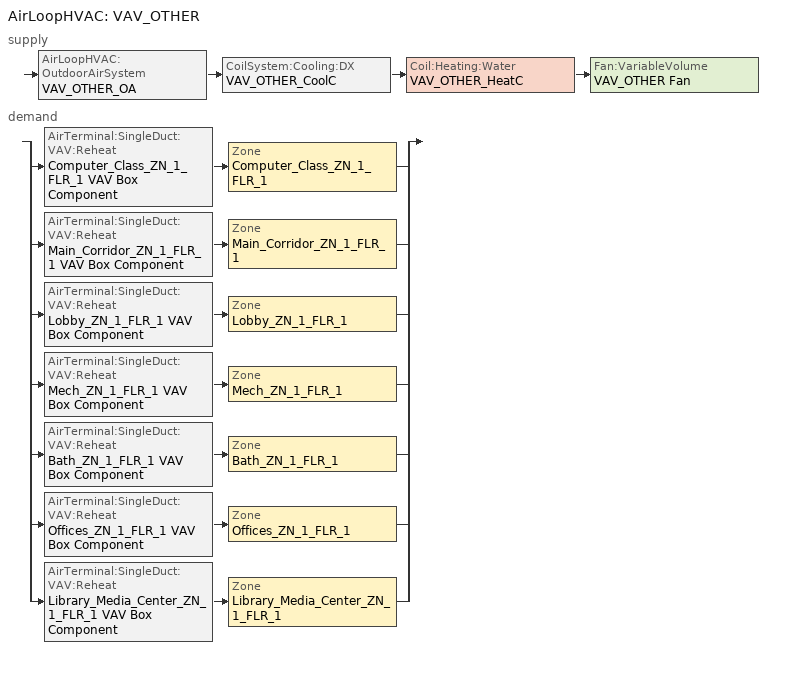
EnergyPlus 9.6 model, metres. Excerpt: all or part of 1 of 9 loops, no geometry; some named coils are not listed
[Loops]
AirLoopHVAC 'VAV_OTHER'
 supply: AirLoopHVAC:OutdoorAirSystem 'VAV_OTHER_OA' > CoilSystem:Cooling:DX 'VAV_OTHER_CoolC' > Coil:Heating:Water 'VAV_OTHER_HeatC' > Fan:VariableVolume 'VAV_OTHER Fan'
 demand: split
  | AirTerminal:SingleDuct:VAV:Reheat 'Computer_Class_ZN_1_FLR_1 VAV Box Component' > Zone 'Computer_Class_ZN_1_FLR_1'
  | AirTerminal:SingleDuct:VAV:Reheat 'Main_Corridor_ZN_1_FLR_1 VAV Box Component' > Zone 'Main_Corridor_ZN_1_FLR_1'
  | AirTerminal:SingleDuct:VAV:Reheat 'Lobby_ZN_1_FLR_1 VAV Box Component' > Zone 'Lobby_ZN_1_FLR_1'
  | AirTerminal:SingleDuct:VAV:Reheat 'Mech_ZN_1_FLR_1 VAV Box Component' > Zone 'Mech_ZN_1_FLR_1'
  | AirTerminal:SingleDuct:VAV:Reheat 'Bath_ZN_1_FLR_1 VAV Box Component' > Zone 'Bath_ZN_1_FLR_1'
  | AirTerminal:SingleDuct:VAV:Reheat 'Offices_ZN_1_FLR_1 VAV Box Component' > Zone 'Offices_ZN_1_FLR_1'
  | AirTerminal:SingleDuct:VAV:Reheat 'Library_Media_Center_ZN_1_FLR_1 VAV Box Component' > Zone 'Library_Media_Center_ZN_1_FLR_1'
[Sizing:Zone] Zone Cooling Design Supply Air Temperature Input Method=SupplyAirTemperature; Zone Cooling Design Supply Air Temperature {C}=12.8; Zone Heating Design Supply Air Temperature Input Method=SupplyAirTemperature; Zone Heating Design Supply Air Temperature {C}=40; Zone Cooling Design Supply Air Humidity Ratio {kgWater/kgDryAir}=0.007; Zone Heating Design Supply Air Humidity Ratio {kgWater/kgDryAir}=0.008; Cooling Design Air Flow Rate {m3/s}=0; Cooling Minimum Air Flow {m3/s}=0; Cooling Minimum Air Flow Fraction=0; Heating Design Air Flow Method=DesignDay; Heating Design Air Flow Rate {m3/s}=0; Design Specification Zone Air Distribution Object=VAV_Zone_AirDistribution; Account for Dedicated Outdoor Air System=No; Dedicated Outdoor Air System Control Strategy=NeutralSupplyAir; Dedicated Outdoor Air Low Setpoint Temperature for Design {C}=autosize; Dedicated Outdoor Air High Setpoint Temperature for Design {C}=autosize
Name | Design Specification Outdoor Air Object | Cooling Design Air Flow Method
Computer_Class_ZN_1_FLR_1 | SZ DSOA Computer_Class_ZN_1_FLR_1 | DesignDay
Main_Corridor_ZN_1_FLR_1 | SZ DSOA Main_Corridor_ZN_1_FLR_1 | DesignDay
Lobby_ZN_1_FLR_1 | SZ DSOA Lobby_ZN_1_FLR_1 | DesignDay
Mech_ZN_1_FLR_1 | SZ DSOA Mech_ZN_1_FLR_1 | DesignDay
Bath_ZN_1_FLR_1 | SZ DSOA Bath_ZN_1_FLR_1 | DesignDayWithLimit
Offices_ZN_1_FLR_1 | SZ DSOA Offices_ZN_1_FLR_1 | DesignDay
Library_Media_Center_ZN_1_FLR_1 | SZ DSOA Library_Media_Center_ZN_1_FLR_1 | DesignDay
[DesignSpecification:OutdoorAir]
Name | Outdoor Air Method | Outdoor Air Flow per Zone Floor Area {m3/s-m2} | Outdoor Air Flow per Person {m3/s-person}
SZ DSOA Computer_Class_ZN_1_FLR_1 | Flow/Area | 0.00187948
SZ DSOA Main_Corridor_ZN_1_FLR_1; SZ DSOA Lobby_ZN_1_FLR_1 | Flow/Area | 0.000304781
SZ DSOA Mech_ZN_1_FLR_1 | Flow/Area | 0
SZ DSOA Bath_ZN_1_FLR_1 | Flow/zone
SZ DSOA Offices_ZN_1_FLR_1 | Flow/Area | 0.000431773
SZ DSOA Library_Media_Center_ZN_1_FLR_1 | Flow/Area | 0.000863546
CM DSOA Computer_Class_ZN_1_FLR_1 | Sum | 0.00187948 | 1e-08
CM DSOA Main_Corridor_ZN_1_FLR_1; CM DSOA Lobby_ZN_1_FLR_1 | Sum | 0.000304781 | 1e-08
CM DSOA Mech_ZN_1_FLR_1 | Sum | 0 | 1e-08
CM DSOA Bath_ZN_1_FLR_1 | Sum |  | 1e-08
CM DSOA Offices_ZN_1_FLR_1 | Sum | 0.000431773 | 1e-08
CM DSOA Library_Media_Center_ZN_1_FLR_1 | Sum | 0.000863546 | 1e-08
[Fan:ZoneExhaust] Availability Schedule=Hours_of_operation; Maximum Flow Rate {m3/s}=0.283168
Name | Fan Total Efficiency | Pressure Rise {Pa} | Balanced Exhaust Fraction Schedule
Bath_ZN_1_FLR_1 Exhaust Fan | 0.385 | 125 | Bath_ZN_1_FLR_1 Exhaust Fan Balanced Exhaust Fraction Schedule
Library_Media_Center_ZN_1_FLR_1 Dummy Exhaust Fan | 1 | 0
[DesignSpecification:ZoneAirDistribution] Zone Air Distribution Effectiveness in Cooling Mode=1; Zone Air Distribution Effectiveness in Heating Mode=1
Name | Minimum Zone Ventilation Efficiency
VAV_Zone_AirDistribution | 0.6
CM DSZAD Computer_Class_ZN_1_FLR_1; CM DSZAD Main_Corridor_ZN_1_FLR_1; CM DSZAD Lobby_ZN_1_FLR_1; CM DSZAD Mech_ZN_1_FLR_1; CM DSZAD Bath_ZN_1_FLR_1; CM DSZAD Offices_ZN_1_FLR_1; CM DSZAD Library_Media_Center_ZN_1_FLR_1
[Sizing:System]
VAV_OTHER: Type of Load to Size On=Sensible; Design Outdoor Air Flow Rate {m3/s}=1.76328; Central Heating Maximum System Air Flow Ratio=0.3; Preheat Design Temperature {C}=7; Preheat Design Humidity Ratio {kgWater/kgDryAir}=0.008; Precool Design Temperature {C}=12.8; Precool Design Humidity Ratio {kgWater/kgDryAir}=0.008; Central Cooling Design Supply Air Temperature {C}=12.8; Central Heating Design Supply Air Temperature {C}=12.8; Type of Zone Sum to Use=Coincident; 100% Outdoor Air in Cooling=No; 100% Outdoor Air in Heating=No; Central Cooling Design Supply Air Humidity Ratio {kgWater/kgDryAir}=0.007; Central Heating Design Supply Air Humidity Ratio {kgWater/kgDryAir}=0.008; Cooling Supply Air Flow Rate Method=DesignDay; Cooling Supply Air Flow Rate {m3/s}=0; Heating Supply Air Flow Rate Method=DesignDay; Heating Supply Air Flow Rate {m3/s}=0; System Outdoor Air Method=ZoneSum
[ZoneControl:Thermostat] Control Type Schedule=Dual Zone Control Type Sched
Name | Zone or ZoneList | Control 1
Computer_Class_ZN_1_FLR_1 Thermostat | Computer_Class_ZN_1_FLR_1 | Computer_Class_ZN_1_FLR_1 DualSPSched
Main_Corridor_ZN_1_FLR_1 Thermostat | Main_Corridor_ZN_1_FLR_1 | Main_Corridor_ZN_1_FLR_1 DualSPSched
Lobby_ZN_1_FLR_1 Thermostat | Lobby_ZN_1_FLR_1 | Lobby_ZN_1_FLR_1 DualSPSched
Mech_ZN_1_FLR_1 Thermostat | Mech_ZN_1_FLR_1 | Mech_ZN_1_FLR_1 DualSPSched
Bath_ZN_1_FLR_1 Thermostat | Bath_ZN_1_FLR_1 | Bath_ZN_1_FLR_1 DualSPSched
Offices_ZN_1_FLR_1 Thermostat | Offices_ZN_1_FLR_1 | Offices_ZN_1_FLR_1 DualSPSched
Library_Media_Center_ZN_1_FLR_1 Thermostat | Library_Media_Center_ZN_1_FLR_1 | Library_Media_Center_ZN_1_FLR_1 DualSPSched
[ThermostatSetpoint:DualSetpoint]
Name | Heating Setpoint Temperature Schedule | Cooling Setpoint Temperature Schedule
Computer_Class_ZN_1_FLR_1 DualSPSched; Main_Corridor_ZN_1_FLR_1 DualSPSched; Lobby_ZN_1_FLR_1 DualSPSched; Offices_ZN_1_FLR_1 DualSPSched; Library_Media_Center_ZN_1_FLR_1 DualSPSched | HTGSETP_SCH_YES_OPTIMUM | CLGSETP_SCH_YES_OPTIMUM
Mech_ZN_1_FLR_1 DualSPSched; Bath_ZN_1_FLR_1 DualSPSched | HTGSETP_SCH_Setback | CLGSETP_SCH_setup
[AirTerminal:SingleDuct:VAV:Reheat] Availability Schedule=ALWAYS_ON; Maximum Air Flow Rate {m3/s}=AUTOSIZE; Zone Minimum Air Flow Input Method=Constant; Maximum Hot Water or Steam Flow Rate {m3/s}=AUTOSIZE; Minimum Hot Water or Steam Flow Rate {m3/s}=0; Convergence Tolerance=0.001; Damper Heating Action=ReverseWithLimits; Maximum Flow Fraction During Reheat=0.5; Maximum Reheat Air Temperature {C}=40
Name | Constant Minimum Air Flow Fraction | Reheat Coil
Computer_Class_ZN_1_FLR_1 VAV Box Component | 1 | Computer_Class_ZN_1_FLR_1 VAV Box Reheat Coil
Main_Corridor_ZN_1_FLR_1 VAV Box Component | 0.309 | Main_Corridor_ZN_1_FLR_1 VAV Box Reheat Coil
Lobby_ZN_1_FLR_1 VAV Box Component | 0.266 | Lobby_ZN_1_FLR_1 VAV Box Reheat Coil
Mech_ZN_1_FLR_1 VAV Box Component | 0.2 | Mech_ZN_1_FLR_1 VAV Box Reheat Coil
Bath_ZN_1_FLR_1 VAV Box Component | 0.2 | Bath_ZN_1_FLR_1 VAV Box Reheat Coil
Offices_ZN_1_FLR_1 VAV Box Component | 0.289 | Offices_ZN_1_FLR_1 VAV Box Reheat Coil
Library_Media_Center_ZN_1_FLR_1 VAV Box Component | 0.571 | Library_Media_Center_ZN_1_FLR_1 VAV Box Reheat Coil
[Zone equipment]
Computer_Class_ZN_1_FLR_1: Computer_Class_ZN_1_FLR_1 VAV Box Component
Main_Corridor_ZN_1_FLR_1: Main_Corridor_ZN_1_FLR_1 VAV Box Component
Lobby_ZN_1_FLR_1: Lobby_ZN_1_FLR_1 VAV Box Component
Mech_ZN_1_FLR_1: Mech_ZN_1_FLR_1 VAV Box Component
Bath_ZN_1_FLR_1: Bath_ZN_1_FLR_1 Exhaust Fan, Bath_ZN_1_FLR_1 VAV Box Component
Offices_ZN_1_FLR_1: Offices_ZN_1_FLR_1 VAV Box Component
Library_Media_Center_ZN_1_FLR_1: Library_Media_Center_ZN_1_FLR_1 Dummy Exhaust Fan, Library_Media_Center_ZN_1_FLR_1 VAV Box Component
[Fan:VariableVolume]
VAV_OTHER Fan: Availability Schedule=HVACOperationSchd; Fan Total Efficiency=0.6006; Pressure Rise {Pa}=1389.42; Maximum Flow Rate {m3/s}=AUTOSIZE; Fan Power Minimum Flow Rate Input Method=Fraction; Fan Power Minimum Flow Fraction=0.25; Motor Efficiency=0.924; Motor In Airstream Fraction=1; Fan Power Coefficient 1=0.0408; Fan Power Coefficient 2=0.088; Fan Power Coefficient 3=-0.0729; Fan Power Coefficient 4=0.9437; Fan Power Coefficient 5=0
[Coil:Cooling:DX:TwoSpeed]
VAV_OTHER_CoolC DXCoil: Availability Schedule=ALWAYS_ON; High Speed Gross Rated Total Cooling Capacity {W}=AUTOSIZE; High Speed Rated Sensible Heat Ratio=AUTOSIZE; High Speed Gross Rated Cooling COP {W/W}=3.39929; High Speed Rated Air Flow Rate {m3/s}=AUTOSIZE; Total Cooling Capacity Function of Temperature Curve=VAV_OTHER_CoolCLennoxStandard10Ton_TGA120S2B_CapFT; Total Cooling Capacity Function of Flow Fraction Curve=VAV_OTHER_CoolCLennoxStandard10Ton_TGA120S2B_CapFF; Energy Input Ratio Function of Temperature Curve=VAV_OTHER_CoolCLennoxStandard10Ton_TGA120S2B_EIRFT; Energy Input Ratio Function of Flow Fraction Curve=VAV_OTHER_CoolCLennoxStandard10Ton_TGA120S2B_EIRFFF; Part Load Fraction Correlation Curve=VAV_OTHER_CoolCLennoxStandard10Ton_TGA120S2B_PLR; Low Speed Gross Rated Total Cooling Capacity {W}=AUTOSIZE; Low Speed Gross Rated Sensible Heat Ratio=AUTOSIZE; Low Speed Gross Rated Cooling COP {W/W}=3.39929; Low Speed Rated Air Flow Rate {m3/s}=AUTOSIZE; Low Speed Total Cooling Capacity Function of Temperature Curve=VAV_OTHER_CoolCLennoxStandard10Ton_TGA120S2B_CapFT; Low Speed Energy Input Ratio Function of Temperature Curve=VAV_OTHER_CoolCLennoxStandard10Ton_TGA120S2B_EIRFT
[Coil:Heating:Water]
VAV_OTHER_HeatC: Availability Schedule=ALWAYS_ON; U-Factor Times Area Value {W/K}=AUTOSIZE; Maximum Water Flow Rate {m3/s}=AUTOSIZE; Performance Input Method=UFactorTimesAreaAndDesignWaterFlowRate; Rated Capacity {W}=AUTOSIZE; Rated Inlet Water Temperature {C}=82.2; Rated Inlet Air Temperature {C}=12.8; Rated Outlet Water Temperature {C}=71.1; Rated Outlet Air Temperature {C}=40
[CoilSystem:Cooling:DX]
VAV_OTHER_CoolC: Availability Schedule=ALWAYS_ON; Cooling Coil=VAV_OTHER_CoolC DXCoil
[Controller:WaterCoil]
VAV_OTHER_HeatC_Controller: Control Variable=Temperature; Action=Normal; Actuator Variable=Flow; Controller Convergence Tolerance {deltaC}=0.0001; Maximum Actuated Flow {m3/s}=AUTOSIZE; Minimum Actuated Flow {m3/s}=0
[Controller:OutdoorAir]
VAV_OTHER_OA_Controller: Minimum Outdoor Air Flow Rate {m3/s}=0; Maximum Outdoor Air Flow Rate {m3/s}=AUTOSIZE; Economizer Control Type=DifferentialDryBulb; Economizer Control Action Type=ModulateFlow; Lockout Type=LockoutWithHeating; Minimum Limit Type=FixedMinimum; Minimum Outdoor Air Schedule=MinOA_MotorizedDamper_Sched; Mechanical Ventilation Controller=VAV_OTHER_DCV
[AirLoopHVAC]
VAV_OTHER: Design Supply Air Flow Rate {m3/s}=AUTOSIZE
[SetpointManager:OutdoorAirReset]
VAV_Other SAT setpoint: Control Variable=Temperature; Setpoint at Outdoor Low Temperature {C}=15.6; Outdoor Low Temperature {C}=10; Setpoint at Outdoor High Temperature {C}=12.8; Outdoor High Temperature {C}=21.1; Setpoint Node or NodeList=VAV_Other Supply Equipment Outlet Node
[SetpointManager:MixedAir] Control Variable=Temperature
Name | Setpoint Node or NodeList
VAV_OTHER_CoolC SAT Manager | VAV_OTHER_CoolC-VAV_OTHER_HeatCNode
VAV_OTHER_HeatC SAT Manager | VAV_OTHER_HeatC-VAV_OTHER FanNode
VAV_OTHER_OAMixed Air Temp Manager | VAV_OTHER_OA-VAV_OTHER_CoolCNode
[Controller:MechanicalVentilation]
VAV_OTHER_DCV: Availability Schedule=MinOA_MotorizedDamper_Sched; Demand Controlled Ventilation=Yes; System Outdoor Air Method=Standard62.1VentilationRateProcedure; Zone or ZoneList 1=Computer_Class_ZN_1_FLR_1; Design Specification Outdoor Air Object Name 1=CM DSOA Computer_Class_ZN_1_FLR_1; Design Specification Zone Air Distribution Object Name 1=CM DSZAD Computer_Class_ZN_1_FLR_1; Zone or ZoneList 2=Main_Corridor_ZN_1_FLR_1; Design Specification Outdoor Air Object Name 2=CM DSOA Main_Corridor_ZN_1_FLR_1; Design Specification Zone Air Distribution Object Name 2=CM DSZAD Main_Corridor_ZN_1_FLR_1; Zone or ZoneList 3=Lobby_ZN_1_FLR_1; Design Specification Outdoor Air Object Name 3=CM DSOA Lobby_ZN_1_FLR_1; Design Specification Zone Air Distribution Object Name 3=CM DSZAD Lobby_ZN_1_FLR_1; Zone or ZoneList 4=Mech_ZN_1_FLR_1; Design Specification Outdoor Air Object Name 4=CM DSOA Mech_ZN_1_FLR_1; Design Specification Zone Air Distribution Object Name 4=CM DSZAD Mech_ZN_1_FLR_1; Zone or ZoneList 5=Bath_ZN_1_FLR_1; Design Specification Outdoor Air Object Name 5=CM DSOA Bath_ZN_1_FLR_1; Design Specification Zone Air Distribution Object Name 5=CM DSZAD Bath_ZN_1_FLR_1; Zone or ZoneList 6=Offices_ZN_1_FLR_1; Design Specification Outdoor Air Object Name 6=CM DSOA Offices_ZN_1_FLR_1; Design Specification Zone Air Distribution Object Name 6=CM DSZAD Offices_ZN_1_FLR_1; Zone or ZoneList 7=Library_Media_Center_ZN_1_FLR_1; Design Specification Outdoor Air Object Name 7=CM DSOA Library_Media_Center_ZN_1_FLR_1; Design Specification Zone Air Distribution Object Name 7=CM DSZAD Library_Media_Center_ZN_1_FLR_1
[EnergyManagementSystem:Sensor]
Name | Output:Variable or Output:Meter Index Key | Output:Variable or Output:Meter
cPCLZN_1_FLR_1_LSr | Computer_Class_ZN_1_FLR_1 | Zone Lights Electricity Rate
cPCLZN_1_FLR_1_OSr | Computer_Class_ZN_1_FLR_1 | People Occupant Count
Main_Corridor_ZN_1_FLR_1_LSr | Main_Corridor_ZN_1_FLR_1 | Zone Lights Electricity Rate
Lobby_ZN_1_FLR_1_LSr | Lobby_ZN_1_FLR_1 | Zone Lights Electricity Rate
Mech_ZN_1_FLR_1_LSr | Mech_ZN_1_FLR_1 | Zone Lights Electricity Rate
Bath_ZN_1_FLR_1_LSr | Bath_ZN_1_FLR_1 | Zone Lights Electricity Rate
Offices_ZN_1_FLR_1_LSr | Offices_ZN_1_FLR_1 | Zone Lights Electricity Rate
Offices_ZN_1_FLR_1_OSr | Offices_ZN_1_FLR_1 | People Occupant Count
LMC_ZN_1_FLR_1_LSr | Library_Media_Center_ZN_1_FLR_1 | Zone Lights Electricity Rate
LMC_ZN_1_FLR_1_OSr | Library_Media_Center_ZN_1_FLR_1 | People Occupant Count
[EnergyManagementSystem:InternalVariable] Internal Data Type=Zone Floor Area
Name | Internal Data Index Key
cPCLZN_1_FLR_1_Area | Computer_Class_ZN_1_FLR_1
Main_Corridor_ZN_1_FLR_1_Area | Main_Corridor_ZN_1_FLR_1
Lobby_ZN_1_FLR_1_Area | Lobby_ZN_1_FLR_1
Mech_ZN_1_FLR_1_Area | Mech_ZN_1_FLR_1
Bath_ZN_1_FLR_1_Area | Bath_ZN_1_FLR_1
Offices_ZN_1_FLR_1_Area | Offices_ZN_1_FLR_1
LMC_ZN_1_FLR_1_Area | Library_Media_Center_ZN_1_FLR_1
[Schedule:Compact]
ALWAYS_ON: Through: 12/31, For: AllDays, Until: 24:00, 1
Dual Zone Control Type Sched: Through: 12/31, For: AllDays, Until: 24:00, 4
Hours_of_operation; HVACOperationSchd; Bath_ZN_1_FLR_1 Exhaust Fan Balanced Exhaust Fraction Schedule: Through: 12/31, For: Weekdays SummerDesignDay WinterDesignDay, Until: 07:00, 0, Until: 21:00, 1, Until: 24:00, 0, For: WeekEnds Holidays AllOtherDays, Until: 24:00, 0
HTGSETP_SCH_YES_OPTIMUM: Through: 12/31, For: SummerDesignDay, Until: 24:00, 15.6, For: WinterDesignDay, Until: 24:00, 21, For: Weekdays, Until: 06:00, 15.6, Until: 07:00, 17.8, Until: 08:00, 20, Until: 21:00, 21, Until: 24:00, 15.6, For: WeekEnds Holidays AllOtherDays, Until: 24:00, 15.6
HTGSETP_SCH_Setback: Through: 12/31, For: SummerDesignDay, Until: 24:00, 15.6, For: WinterDesignDay, Until: 24:00, 21, For: Weekdays, Until: 09:00, 15.6, Until: 21:00, 15.6, Until: 24:00, 15.6, For: WeekEnds Holidays AllOtherDays, Until: 24:00, 15.6
CLGSETP_SCH_YES_OPTIMUM: Through: 12/31, For: SummerDesignDay, Until: 24:00, 24, For: WinterDesignDay, Until: 24:00, 26.7, For: Weekdays, Until: 06:00, 26.7, Until: 07:00, 25.6, Until: 08:00, 25, Until: 21:00, 24, Until: 24:00, 26.7, For: WeekEnds Holidays AllOtherDays, Until: 24:00, 26.7
CLGSETP_SCH_Setup: Through: 12/31, For: SummerDesignDay, Until: 24:00, 24, For: WinterDesignDay, Until: 24:00, 26.7, For: Weekdays, Until: 24:00, 26.7, For: WeekEnds Holidays AllOtherDays, Until: 09:00, 26.7, Until: 19:00, 26.7, Until: 24:00, 26.7
MinOA_MotorizedDamper_Sched: Through: 12/31, For: Weekdays SummerDesignDay WinterDesignDay, Until: 08:00, 0, Until: 21:00, 1, Until: 24:00, 0, For: WeekEnds Holidays AllOtherDays, Until: 24:00, 0
[Curve:Quadratic]
Name | Coefficient1 Constant | Coefficient2 x | Coefficient3 x**2 | Minimum Value of x | Maximum Value of x
VAV_OTHER_CoolCLennoxStandard10Ton_TGA120S2B_CapFF | 0.77136 | 0.34053 | -0.11088 | 0.75918 | 1.13877
VAV_OTHER_CoolCLennoxStandard10Ton_TGA120S2B_EIRFFF | 1.2055 | -0.32953 | 0.12308 | 0.75918 | 1.13877
VAV_OTHER_CoolCLennoxStandard10Ton_TGA120S2B_PLR | 0.771 | 0.229 | 0 | 0 | 1
[Curve:Biquadratic] Minimum Value of x=17; Maximum Value of x=22; Minimum Value of y=29; Maximum Value of y=46
Name | Coefficient1 Constant | Coefficient2 x | Coefficient3 x**2 | Coefficient4 y | Coefficient5 y**2 | Coefficient6 x*y
VAV_OTHER_CoolCLennoxStandard10Ton_TGA120S2B_CapFT | 0.42415 | 0.04426 | -0.00042 | 0.00333 | -0.00008 | -0.00021
VAV_OTHER_CoolCLennoxStandard10Ton_TGA120S2B_EIRFT | 1.23649 | -0.02431 | 0.00057 | -0.01434 | 0.00063 | -0.00038
